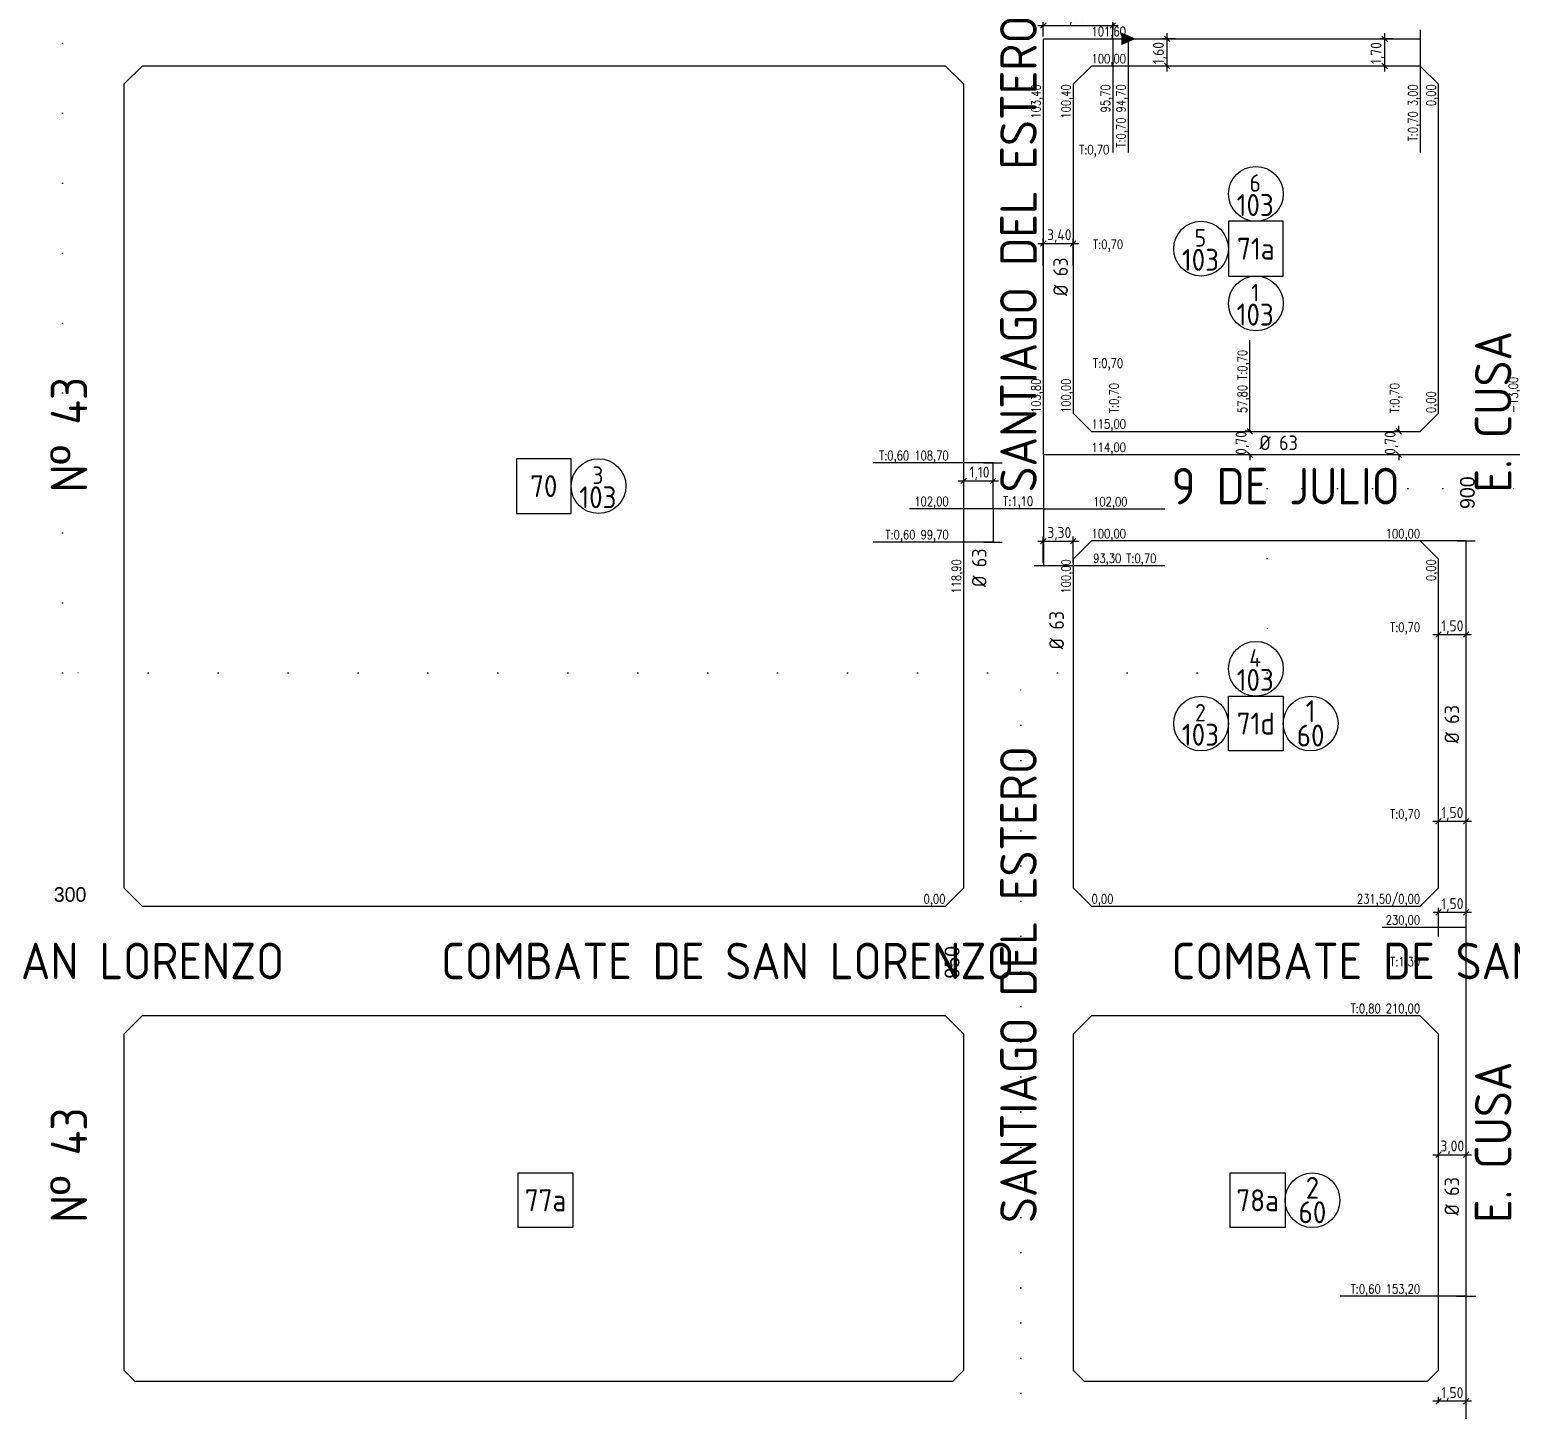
# Model space of a CAD drawing. Extents: x -48 to 13651, y -112 to 3468.
# Drawn here: x 706.5 to 1112.5, y 1620.9 to 1999.1 of the extents above; entities that cross this region are included whole.
import ezdxf
from ezdxf.enums import TextEntityAlignment as Align

# ---------------------------------------------------------------- set-up
doc = ezdxf.new("R2010")
doc.units = 0
doc.header["$LTSCALE"] = 6
doc.header["$MEASUREMENT"] = 0
doc.linetypes.add('DOT2', pattern=[3.175, 0, -3.175])
doc.linetypes.add('HIDDEN', pattern=[0.375, 0.25, -0.125])
doc.layers.get('0').update_dxf_attribs({"linetype": 'CONTINUOUS'})
doc.layers.get('DEFPOINTS').update_dxf_attribs({"linetype": 'CONTINUOUS'})
for name, color, linetype in [('63', 171, 'CONTINUOUS'), ('AMPLIACIONES', 2, 'CONTINUOUS'), ('CAS', 7, 'CONTINUOUS'), ('CAÑERIA SIN CROQUIS', 210, 'HIDDEN'), ('Caño 110mm', 170, 'CONTINUOUS'), ('COTA', 2, 'CONTINUOUS'), ('MANZANAS', 7, 'CONTINUOUS'), ('NUMCASA', 12, 'CONTINUOUS'), ('NUMERO-CROQUIS', 13, 'CONTINUOUS'), ('NUMERO-MANZANA', 4, 'CONTINUOUS'), ('P50', 42, 'CONTINUOUS'), ('P63', 172, 'CONTINUOUS'), ('PROGRESIVA', 60, 'CONTINUOUS'), ('RADIO', 4, 'DOT2'), ('REDUCCIONES', 13, 'CONTINUOUS'), ('TXTDIAMETRO', 7, 'CONTINUOUS')]:
    doc.layers.add(name, color=color, linetype=linetype)
doc.layers.add('ATENCION', color=7, linetype='CONTINUOUS', plot=False)
doc.styles.add('ABADIMTCONDE', font='isocp.shx')
doc.styles.add('GEOSLAB703LTBT', font='isocp.shx', dxfattribs={"width": 0.9, "height": 8})
doc.styles.add('GOTHICE', font='GOTHICE.shx', dxfattribs={"height": 0.6})
doc.styles.add('ROMANS', font='romans.shx', dxfattribs={"width": 0.8, "height": 2.5})
doc.dimstyles.new('COTA02', dxfattribs={"dimtxt": 3, "dimasz": 1.5, "dimexe": 1.25, "dimexo": 0.625, "dimgap": 0.3, "dimtad": 1, "dimtoh": 1, "dimdsep": 46, "dimlunit": 6, "dimtxsty": 'ABADIMTCONDE', "dimblk1": 'OBLIQUE', "dimblk2": 'OBLIQUE', "dimsah": 1, "dimcen": 2.5, "dimdle": 1.5, "dimclrd": 60, "dimclre": 60, "dimclrt": 256, "dimadec": 0, "dimazin": 0, "dimtfac": 1, "dimtix": 1, "dimtofl": 0, "dimtmove": 0, "dimatfit": 0, "dimldrblk": 'OBLIQUE', "dimfxl": 1, "dimtolj": 1, "dimtzin": 0, "dimarcsym": 0})

# ---------------------------------------------------------------- blocks, each defined once
blk = doc.blocks.new('CUADRADO')
at = {"layer": 'NUMERO-MANZANA', "linetype": 'Continuous'}
blk.add_lwpolyline([(-7.5, -7.5), (7.5, -7.5), (7.5, 7.5), (-7.5, 7.5)], close=True, dxfattribs=at)
blk = doc.blocks.new('D63')
at = {"layer": 'TXTDIAMETRO', "color": 7, "ltscale": 0.1, "style": 'ABADIMTCONDE'}
blk.add_text('Ø 63', height=4, dxfattribs=at).set_placement((0, 0), align=Align.MIDDLE)
blk = doc.blocks.new('_OBLIQUE')
at = {"color": 0, "linetype": 'ByBlock'}
blk.add_line((-0.5, -0.5), (0.5, 0.5), dxfattribs=at)
blk = doc.blocks.new('*D1156')
at = {"layer": 'COTA', "color": 60, "lineweight": -2, "transparency": 16777216}
for p, q in [((1092.23, 1623.16), (1092.23, 1624.86)), ((1099.83, 1623.16), (1099.83, 1624.86)), ((1101.33, 1623.61), (1090.73, 1623.61))]:
    blk.add_line(p, q, dxfattribs=at)
at = {"layer": 'DEFPOINTS', "color": 0, "transparency": 16777216}
for p in [(1092.23, 1623.61), (1092.23, 1622.54), (1099.83, 1622.54)]:
    blk.add_point(p, dxfattribs=at)
at = {"layer": 'COTA', "color": 60, "lineweight": -2, "transparency": 16777216, "xscale": 1.5, "yscale": 1.5, "zscale": 1.5, "rotation": 180}
blk.add_blockref('_OBLIQUE', (1092.23, 1623.61), dxfattribs=at)
at = {"layer": 'COTA', "color": 60, "lineweight": -2, "transparency": 16777216, "xscale": 1.5, "yscale": 1.5, "zscale": 1.5}
blk.add_blockref('_OBLIQUE', (1099.83, 1623.61), dxfattribs=at)
at = {"layer": 'COTA', "transparency": 16777216, "insert": (1096.03, 1625.63), "char_height": 3, "attachment_point": 5, "style": 'ABADIMTCONDE'}
blk.add_mtext('\\A1;1,50', dxfattribs=at)
blk = doc.blocks.new('*D1536')
at = {"layer": 'DEFPOINTS', "color": 0, "transparency": 16777216}
for p in [(1092.23, 1689.32), (1099.83, 1691.12), (1099.83, 1689.32)]:
    blk.add_point(p, dxfattribs=at)
at = {"layer": 'PROGRESIVA', "color": 60, "lineweight": -2, "transparency": 16777216}
for p, q in [((1090.73, 1691.12), (1101.33, 1691.12)), ((1092.23, 1689.94), (1092.23, 1692.37)), ((1099.83, 1689.94), (1099.83, 1692.37))]:
    blk.add_line(p, q, dxfattribs=at)
at = {"layer": 'PROGRESIVA', "color": 60, "lineweight": -2, "transparency": 16777216, "xscale": 1.5, "yscale": 1.5, "zscale": 1.5, "rotation": 180}
blk.add_blockref('_OBLIQUE', (1092.23, 1691.12), dxfattribs=at)
at = {"layer": 'PROGRESIVA', "color": 60, "lineweight": -2, "transparency": 16777216, "xscale": 1.5, "yscale": 1.5, "zscale": 1.5}
blk.add_blockref('_OBLIQUE', (1099.83, 1691.12), dxfattribs=at)
at = {"layer": 'PROGRESIVA', "transparency": 16777216, "insert": (1096.03, 1693.15), "char_height": 3, "attachment_point": 5, "style": 'ABADIMTCONDE'}
blk.add_mtext('\\A1;3,00', dxfattribs=at)
blk = doc.blocks.new('*D1537')
at = {"layer": 'DEFPOINTS', "color": 0, "transparency": 16777216}
for p in [(1099.83, 1757.47), (1092.27, 1753.35), (1099.83, 1753.35)]:
    blk.add_point(p, dxfattribs=at)
at = {"layer": 'PROGRESIVA', "color": 60, "lineweight": -2, "transparency": 16777216}
for p, q in [((1092.27, 1753.98), (1092.27, 1758.72)), ((1099.83, 1753.98), (1099.83, 1758.72)), ((1090.77, 1757.47), (1101.33, 1757.47))]:
    blk.add_line(p, q, dxfattribs=at)
at = {"layer": 'PROGRESIVA', "color": 60, "lineweight": -2, "transparency": 16777216, "xscale": 1.5, "yscale": 1.5, "zscale": 1.5, "rotation": 180}
blk.add_blockref('_OBLIQUE', (1092.27, 1757.47), dxfattribs=at)
at = {"layer": 'PROGRESIVA', "color": 60, "lineweight": -2, "transparency": 16777216, "xscale": 1.5, "yscale": 1.5, "zscale": 1.5}
blk.add_blockref('_OBLIQUE', (1099.83, 1757.47), dxfattribs=at)
at = {"layer": 'PROGRESIVA', "transparency": 16777216, "insert": (1096.05, 1759.5), "char_height": 3, "attachment_point": 5, "style": 'ABADIMTCONDE'}
blk.add_mtext('\\A1;1,50', dxfattribs=at)
blk = doc.blocks.new('*D1538')
at = {"layer": 'DEFPOINTS', "color": 0, "transparency": 16777216}
for p in [(1092.23, 1779.99), (1099.83, 1782.4), (1099.83, 1779.99)]:
    blk.add_point(p, dxfattribs=at)
at = {"layer": 'PROGRESIVA', "color": 60, "lineweight": -2, "transparency": 16777216}
for p, q in [((1092.23, 1780.61), (1092.23, 1783.65)), ((1099.83, 1780.61), (1099.83, 1783.65)), ((1090.73, 1782.4), (1101.33, 1782.4))]:
    blk.add_line(p, q, dxfattribs=at)
at = {"layer": 'PROGRESIVA', "color": 60, "lineweight": -2, "transparency": 16777216, "xscale": 1.5, "yscale": 1.5, "zscale": 1.5, "rotation": 180}
blk.add_blockref('_OBLIQUE', (1092.23, 1782.4), dxfattribs=at)
at = {"layer": 'PROGRESIVA', "color": 60, "lineweight": -2, "transparency": 16777216, "xscale": 1.5, "yscale": 1.5, "zscale": 1.5}
blk.add_blockref('_OBLIQUE', (1099.83, 1782.4), dxfattribs=at)
at = {"layer": 'PROGRESIVA', "transparency": 16777216, "insert": (1096.03, 1784.42), "char_height": 3, "attachment_point": 5, "style": 'ABADIMTCONDE'}
blk.add_mtext('\\A1;1,50', dxfattribs=at)
blk = doc.blocks.new('*D1539')
at = {"layer": 'DEFPOINTS', "color": 0, "transparency": 16777216}
for p in [(1099.83, 1833.52), (1092.23, 1831.11), (1099.83, 1831.11)]:
    blk.add_point(p, dxfattribs=at)
at = {"layer": 'PROGRESIVA', "color": 60, "lineweight": -2, "transparency": 16777216}
for p, q in [((1090.73, 1833.52), (1101.33, 1833.52)), ((1092.23, 1831.74), (1092.23, 1834.77)), ((1099.83, 1831.74), (1099.83, 1834.77))]:
    blk.add_line(p, q, dxfattribs=at)
at = {"layer": 'PROGRESIVA', "color": 60, "lineweight": -2, "transparency": 16777216, "xscale": 1.5, "yscale": 1.5, "zscale": 1.5, "rotation": 180}
blk.add_blockref('_OBLIQUE', (1092.23, 1833.52), dxfattribs=at)
at = {"layer": 'PROGRESIVA', "color": 60, "lineweight": -2, "transparency": 16777216, "xscale": 1.5, "yscale": 1.5, "zscale": 1.5}
blk.add_blockref('_OBLIQUE', (1099.83, 1833.52), dxfattribs=at)
at = {"layer": 'PROGRESIVA', "transparency": 16777216, "insert": (1096.03, 1835.55), "char_height": 3, "attachment_point": 5, "style": 'ABADIMTCONDE'}
blk.add_mtext('\\A1;1,50', dxfattribs=at)
blk = doc.blocks.new('*D1643')
at = {"layer": 'DEFPOINTS', "color": 0, "transparency": 16777216}
for p in [(1081.39, 1889.15), (1082.31, 1889.15), (1082.31, 1882.75)]:
    blk.add_point(p, dxfattribs=at)
at = {"layer": 'PROGRESIVA', "color": 60, "lineweight": -2, "transparency": 16777216}
for p, q in [((1081.69, 1889.15), (1080.14, 1889.15)), ((1081.39, 1889.15), (1081.39, 1890.65)), ((1081.69, 1882.75), (1080.14, 1882.75)), ((1081.39, 1882.75), (1081.39, 1881.25))]:
    blk.add_line(p, q, dxfattribs=at)
at = {"layer": 'PROGRESIVA', "color": 60, "lineweight": -2, "transparency": 16777216, "xscale": 1.5, "yscale": 1.5, "zscale": 1.5}
for p, rotation in [((1081.39, 1889.15), 270), ((1081.39, 1882.75), 90)]:
    blk.add_blockref('_OBLIQUE', p, dxfattribs=dict(at, rotation=rotation))
at = {"layer": 'PROGRESIVA', "transparency": 16777216, "insert": (1079.36, 1885.95), "char_height": 3, "attachment_point": 5, "rotation": 90, "style": 'ABADIMTCONDE'}
blk.add_mtext('\\A1;0,70', dxfattribs=at)
blk = doc.blocks.new('*D1644')
at = {"layer": 'COTA', "color": 60, "lineweight": -2, "transparency": 16777216}
for p, q in [((1040.88, 1889.15), (1039.33, 1889.15)), ((1040.58, 1889.15), (1040.58, 1890.65)), ((1040.88, 1882.75), (1039.33, 1882.75)), ((1040.58, 1882.75), (1040.58, 1881.25))]:
    blk.add_line(p, q, dxfattribs=at)
at = {"layer": 'DEFPOINTS', "color": 0, "transparency": 16777216}
for p in [(1040.58, 1889.15), (1041.51, 1889.15), (1041.51, 1882.75)]:
    blk.add_point(p, dxfattribs=at)
at = {"layer": 'COTA', "color": 60, "lineweight": -2, "transparency": 16777216, "xscale": 1.5, "yscale": 1.5, "zscale": 1.5}
for p, rotation in [((1040.58, 1889.15), 270), ((1040.58, 1882.75), 90)]:
    blk.add_blockref('_OBLIQUE', p, dxfattribs=dict(at, rotation=rotation))
at = {"layer": 'COTA', "transparency": 16777216, "insert": (1038.55, 1885.95), "char_height": 3, "attachment_point": 5, "rotation": 90, "style": 'ABADIMTCONDE'}
blk.add_mtext('\\A1;0,70', dxfattribs=at)
blk = doc.blocks.new('*D1645')
at = {"layer": 'COTA', "color": 60, "lineweight": -2, "transparency": 16777216}
for p, q in [((984.04, 1853.07), (984.04, 1860.33)), ((992.23, 1853.07), (992.23, 1860.33)), ((982.54, 1859.08), (993.73, 1859.08))]:
    blk.add_line(p, q, dxfattribs=at)
at = {"layer": 'DEFPOINTS', "color": 0, "transparency": 16777216}
for p in [(992.23, 1859.08), (984.04, 1852.45), (992.23, 1852.45)]:
    blk.add_point(p, dxfattribs=at)
at = {"layer": 'COTA', "color": 60, "lineweight": -2, "transparency": 16777216, "xscale": 1.5, "yscale": 1.5, "zscale": 1.5, "rotation": 180}
blk.add_blockref('_OBLIQUE', (984.04, 1859.08), dxfattribs=at)
at = {"layer": 'COTA', "color": 60, "lineweight": -2, "transparency": 16777216, "xscale": 1.5, "yscale": 1.5, "zscale": 1.5}
blk.add_blockref('_OBLIQUE', (992.23, 1859.08), dxfattribs=at)
at = {"layer": 'COTA', "transparency": 16777216, "insert": (988.41, 1861.1), "char_height": 3, "attachment_point": 5, "style": 'ABADIMTCONDE'}
blk.add_mtext('\\A1;3,30', dxfattribs=at)
blk = doc.blocks.new('*D1646')
at = {"layer": 'COTA', "color": 60, "lineweight": -2, "transparency": 16777216}
for p, q in [((962.23, 1873.09), (962.23, 1876.85)), ((970.29, 1873.09), (970.29, 1876.85)), ((960.73, 1875.6), (971.79, 1875.6))]:
    blk.add_line(p, q, dxfattribs=at)
at = {"layer": 'DEFPOINTS', "color": 0, "transparency": 16777216}
for p in [(962.23, 1872.46), (970.29, 1875.6), (970.29, 1872.46)]:
    blk.add_point(p, dxfattribs=at)
at = {"layer": 'COTA', "color": 60, "lineweight": -2, "transparency": 16777216, "xscale": 1.5, "yscale": 1.5, "zscale": 1.5, "rotation": 180}
blk.add_blockref('_OBLIQUE', (962.23, 1875.6), dxfattribs=at)
at = {"layer": 'COTA', "color": 60, "lineweight": -2, "transparency": 16777216, "xscale": 1.5, "yscale": 1.5, "zscale": 1.5}
blk.add_blockref('_OBLIQUE', (970.29, 1875.6), dxfattribs=at)
at = {"layer": 'COTA', "transparency": 16777216, "insert": (966.57, 1877.63), "char_height": 3, "attachment_point": 5, "style": 'ABADIMTCONDE'}
blk.add_mtext('\\A1;1,10', dxfattribs=at)
blk = doc.blocks.new('*D1647')
at = {"layer": 'COTA', "color": 60, "lineweight": -2, "transparency": 16777216}
for p, q in [((984.04, 1934.59), (984.04, 1941.84)), ((992.23, 1934.59), (992.23, 1941.84)), ((982.54, 1940.59), (993.73, 1940.59))]:
    blk.add_line(p, q, dxfattribs=at)
at = {"layer": 'DEFPOINTS', "color": 0, "transparency": 16777216}
for p in [(992.23, 1940.59), (984.04, 1933.96), (992.23, 1933.96)]:
    blk.add_point(p, dxfattribs=at)
at = {"layer": 'COTA', "color": 60, "lineweight": -2, "transparency": 16777216, "xscale": 1.5, "yscale": 1.5, "zscale": 1.5, "rotation": 180}
blk.add_blockref('_OBLIQUE', (984.04, 1940.59), dxfattribs=at)
at = {"layer": 'COTA', "color": 60, "lineweight": -2, "transparency": 16777216, "xscale": 1.5, "yscale": 1.5, "zscale": 1.5}
blk.add_blockref('_OBLIQUE', (992.23, 1940.59), dxfattribs=at)
at = {"layer": 'COTA', "transparency": 16777216, "insert": (988.41, 1942.62), "char_height": 3, "attachment_point": 5, "style": 'ABADIMTCONDE'}
blk.add_mtext('\\A1;3,40', dxfattribs=at)
blk = doc.blocks.new('CUPLARED')
at = {"layer": 'REDUCCIONES'}
blk.add_lwpolyline([(4, 0, 0, 3.5, 0), (0, 0, 3.5, 3.5, 0)], format="xyseb", dxfattribs=at)
blk = doc.blocks.new('*D1648')
at = {"layer": 'COTA', "color": 60, "lineweight": -2, "transparency": 16777216}
for p, q in [((982.54, 2000.26), (1004.56, 2000.26)), ((984.04, 1997.23), (984.04, 2001.51)), ((1003.06, 2001.08), (1003.06, 1999.01))]:
    blk.add_line(p, q, dxfattribs=at)
at = {"layer": 'DEFPOINTS', "color": 0, "transparency": 16777216}
for p in [(1003.06, 2001.7), (1003.06, 2000.26), (984.04, 1996.61)]:
    blk.add_point(p, dxfattribs=at)
at = {"layer": 'COTA', "color": 60, "lineweight": -2, "transparency": 16777216, "xscale": 1.5, "yscale": 1.5, "zscale": 1.5, "rotation": 180}
blk.add_blockref('_OBLIQUE', (984.04, 2000.26), dxfattribs=at)
at = {"layer": 'COTA', "color": 60, "lineweight": -2, "transparency": 16777216, "xscale": 1.5, "yscale": 1.5, "zscale": 1.5}
blk.add_blockref('_OBLIQUE', (1003.06, 2000.26), dxfattribs=at)
at = {"layer": 'COTA', "transparency": 16777216, "insert": (992.5, 2002.29), "char_height": 3, "attachment_point": 5, "style": 'ABADIMTCONDE'}
blk.add_mtext('\\A1;7,70', dxfattribs=at)
blk = doc.blocks.new('*D1649')
at = {"layer": 'COTA', "color": 60, "lineweight": -2, "transparency": 16777216}
for p, q in [((1077.53, 1987.65), (1077.53, 1998.11)), ((1079.82, 1996.61), (1076.28, 1996.61)), ((1079.82, 1989.15), (1076.28, 1989.15))]:
    blk.add_line(p, q, dxfattribs=at)
at = {"layer": 'DEFPOINTS', "color": 0, "transparency": 16777216}
for p in [(1077.53, 1996.61), (1080.45, 1996.61), (1080.45, 1989.15)]:
    blk.add_point(p, dxfattribs=at)
at = {"layer": 'COTA', "color": 60, "lineweight": -2, "transparency": 16777216, "xscale": 1.5, "yscale": 1.5, "zscale": 1.5}
for p, rotation in [((1077.53, 1996.61), 90), ((1077.53, 1989.15), 270)]:
    blk.add_blockref('_OBLIQUE', p, dxfattribs=dict(at, rotation=rotation))
at = {"layer": 'COTA', "transparency": 16777216, "insert": (1075.51, 1992.69), "char_height": 3, "attachment_point": 5, "rotation": 90, "style": 'ABADIMTCONDE'}
blk.add_mtext('\\A1;1,70', dxfattribs=at)
blk = doc.blocks.new('*D1650')
at = {"layer": 'COTA', "color": 60, "lineweight": -2, "transparency": 16777216}
for p, q in [((1017.93, 1987.65), (1017.93, 1998.11)), ((1020.22, 1996.61), (1016.68, 1996.61)), ((1020.22, 1989.15), (1016.68, 1989.15))]:
    blk.add_line(p, q, dxfattribs=at)
at = {"layer": 'DEFPOINTS', "color": 0, "transparency": 16777216}
for p in [(1017.93, 1996.61), (1020.85, 1996.61), (1020.85, 1989.15)]:
    blk.add_point(p, dxfattribs=at)
at = {"layer": 'COTA', "color": 60, "lineweight": -2, "transparency": 16777216, "xscale": 1.5, "yscale": 1.5, "zscale": 1.5}
for p, rotation in [((1017.93, 1996.61), 90), ((1017.93, 1989.15), 270)]:
    blk.add_blockref('_OBLIQUE', p, dxfattribs=dict(at, rotation=rotation))
at = {"layer": 'COTA', "transparency": 16777216, "insert": (1015.9, 1992.69), "char_height": 3, "attachment_point": 5, "rotation": 90, "style": 'ABADIMTCONDE'}
blk.add_mtext('\\A1;1,60', dxfattribs=at)

msp = doc.modelspace()

# ---------------------------------------------------------------- linework, layer by layer
at = {"layer": '63', "ltscale": 0.1}
msp.add_line((1099.834, 1494.931), (1099.834, 1652.345), dxfattribs=at)
at = {"layer": 'CAS', "ltscale": 0.1}
for p, q in [((1087.24, 1999.088), (1087.24, 1994.131)), ((967.787, 1880.513), (972.787, 1880.513)), ((967.787, 1858.845), (972.787, 1858.845)), ((1097.334, 1859.145), (1102.334, 1859.145)), ((981.541, 1852.445), (986.541, 1852.445)), ((1097.203, 1652.345), (1102.466, 1652.345))]:
    msp.add_line(p, q, dxfattribs=at)
at = {"layer": 'CAS'}
msp.add_line((1092.269, 1750.851), (1092.269, 1755.851), dxfattribs=at)
at = {"layer": 'Caño 110mm'}
for p, q in [((1099.834, 1652.345), (1099.834, 1859.145)), ((1099.834, 1753.351), (1092.269, 1753.351))]:
    msp.add_line(p, q, dxfattribs=at)
at = {"layer": 'MANZANAS'}
for p, q in [((732.234, 1984.145), (737.234, 1989.145)), ((957.234, 1989.145), (737.234, 1989.145)), ((957.234, 1989.145), (962.234, 1984.145)), ((992.234, 1984.145), (997.234, 1989.145)), ((1087.234, 1989.145), (997.234, 1989.145)), ((1087.234, 1989.145), (1092.234, 1984.145)), ((732.234, 1984.145), (732.234, 1764.145)), ((962.234, 1764.145), (962.234, 1984.145)), ((992.234, 1984.145), (992.234, 1894.145)), ((1092.234, 1894.145), (1092.234, 1984.145)), ((997.234, 1889.145), (992.234, 1894.145)), ((1092.234, 1894.145), (1087.234, 1889.145)), ((997.234, 1889.145), (1087.234, 1889.145)), ((992.234, 1854.145), (997.234, 1859.145)), ((1087.234, 1859.145), (997.234, 1859.145)), ((1087.234, 1859.145), (1092.234, 1854.145)), ((992.234, 1854.145), (992.234, 1764.145)), ((1092.234, 1764.145), (1092.234, 1854.145)), ((737.234, 1759.145), (732.234, 1764.145)), ((962.234, 1764.145), (957.234, 1759.145)), ((997.234, 1759.145), (992.234, 1764.145)), ((1087.234, 1759.145), (1092.234, 1764.145)), ((737.234, 1759.145), (957.234, 1759.145)), ((997.234, 1759.145), (1087.234, 1759.145)), ((732.234, 1724.145), (737.234, 1729.145)), ((957.234, 1729.145), (737.234, 1729.145)), ((957.234, 1729.145), (962.234, 1724.145)), ((997.234, 1729.145), (992.234, 1724.145)), ((1087.234, 1729.145), (997.234, 1729.145)), ((1092.234, 1724.145), (1087.234, 1729.145)), ((732.234, 1724.145), (732.234, 1632.145)), ((962.234, 1632.145), (962.234, 1724.145)), ((992.234, 1724.145), (992.234, 1632.145)), ((1092.234, 1632.145), (1092.234, 1724.145)), ((732.234, 1632.145), (735.234, 1629.145)), ((735.234, 1629.145), (959.234, 1629.145)), ((959.234, 1629.145), (962.234, 1632.145)), ((995.234, 1629.145), (992.234, 1632.145)), ((995.234, 1629.145), (1089.234, 1629.145)), ((1089.234, 1629.145), (1092.234, 1632.145))]:
    msp.add_line(p, q, dxfattribs=at)
at = {"layer": 'NUMERO-CROQUIS'}
for centre in [(1042.234, 1954.145), (1027.234, 1939.145), (1042.234, 1924.145), (862.234, 1874.145), (1042.234, 1824.145), (1027.234, 1809.145), (1057.234, 1809.145), (1057.734, 1678.645)]:
    msp.add_circle(centre, 7.5, dxfattribs=at)
at = {"layer": 'NUMERO-MANZANA'}
for points in [[(1034.734, 1816.645), (1049.734, 1816.645), (1049.734, 1801.645), (1034.734, 1801.645)], [(840.234, 1686.145), (855.234, 1686.145), (855.234, 1671.145), (840.234, 1671.145)], [(1035.234, 1686.145), (1050.234, 1686.145), (1050.234, 1671.145), (1035.234, 1671.145)]]:
    msp.add_lwpolyline(points, close=True, dxfattribs=at)
at = {"layer": 'P50'}
msp.add_line((1007.312, 1996.609), (1087.24, 1996.609), dxfattribs=at)
at = {"layer": 'P63'}
for p, q in [((1003.061, 1996.609), (1003.061, 2012.253)), ((984.041, 1882.746), (984.041, 1996.609)), ((984.041, 1996.609), (1003.061, 1996.609)), ((1003.061, 1996.609), (1007.312, 1996.609)), ((970.287, 1867.948), (970.287, 1880.513)), ((1114.704, 1882.746), (984.041, 1882.746)), ((984.041, 1882.746), (984.041, 1867.948)), ((984.041, 1867.948), (970.287, 1867.948)), ((970.287, 1867.948), (970.287, 1858.845)), ((984.041, 1867.948), (984.041, 1852.445))]:
    msp.add_line(p, q, dxfattribs=at)
at = {"layer": 'PROGRESIVA'}
for p, q in [((1003.061, 1996.609), (1003.061, 1965.51)), ((1007.312, 1996.609), (1007.312, 1965.51)), ((1087.24, 1996.609), (1087.24, 1965.51)), ((1040.579, 1890.645), (1040.579, 1914.143)), ((970.287, 1880.513), (937.48, 1880.513)), ((970.287, 1867.948), (947.406, 1867.948)), ((984.041, 1867.948), (1017.29, 1867.948)), ((970.287, 1858.845), (937.48, 1858.845)), ((1099.834, 1859.145), (1087.234, 1859.145)), ((984.041, 1852.445), (1017.29, 1852.445)), ((1092.269, 1753.351), (1076.835, 1753.351)), ((1099.834, 1652.345), (1065.349, 1652.345))]:
    msp.add_line(p, q, dxfattribs=at)
at = {"layer": 'RADIO'}
for p, q in [((715.488, 1823.048), (715.488, 2078.374)), ((1045.324, 1873.474), (1045.324, 1823.048)), ((1045.324, 1823.048), (715.488, 1823.048))]:
    msp.add_line(p, q, dxfattribs=at)
at = {"layer": 'RADIO', "color": 4, "ltscale": 0.5}
for p, q in [((1045.324, 1873.474), (1112.771, 1873.474)), ((977.877, 1616.185), (977.877, 1823.048))]:
    msp.add_line(p, q, dxfattribs=at)

# ---------------------------------------------------------------- block references
at = {"layer": 'AMPLIACIONES', "ltscale": 0.1}
for p in [(1042.234, 1939.145), (847.234, 1874.145)]:
    msp.add_blockref('CUADRADO', p, dxfattribs=at)
at = {"layer": 'CAÑERIA SIN CROQUIS', "color": 13, "ltscale": 0.1, "rotation": 90}
for p in [(1095.907, 1808.954), (1095.907, 1679.722)]:
    msp.add_blockref('D63', p, dxfattribs=at)
at = {"layer": 'PROGRESIVA'}
msp.add_blockref('D63', (1048.464, 1886.012), dxfattribs=at)
at = {"layer": 'REDUCCIONES'}
msp.add_blockref('CUPLARED', (1005.391, 1996.609), dxfattribs=at)
at = {"layer": 'TXTDIAMETRO', "rotation": 90}
for p in [(988.765, 1931.466), (966.474, 1851.797), (987.666, 1834.707)]:
    msp.add_blockref('D63', p, dxfattribs=at)

# ---------------------------------------------------------------- texts
at = {"layer": 'ATENCION', "style": 'GEOSLAB703LTBT'}
for s, p in [('SANTIAGO DEL ESTERO', (977.234, 1872.415)), ('E. CUSA', (1107.234, 1872.415)), ('Nº 43', (717.234, 1872.415)), ('SANTIAGO DEL ESTERO', (977.234, 1672.415)), ('E. CUSA', (1107.234, 1672.415)), ('Nº 43', (717.234, 1672.415))]:
    msp.add_text(s, height=10, rotation=90, dxfattribs=at).set_placement(p, align=Align.MIDDLE_LEFT)
for s, p in [('9 DE JULIO', (1019.141, 1874.145)), ('COMBATE DE SAN LORENZO', (619.141, 1744.145)), ('COMBATE DE SAN LORENZO', (819.141, 1744.145)), ('COMBATE DE SAN LORENZO', (1019.141, 1744.145))]:
    msp.add_text(s, height=10, dxfattribs=at).set_placement(p, align=Align.MIDDLE_LEFT)
at = {"layer": 'NUMCASA', "color": 12, "linetype": 'Continuous', "style": 'GOTHICE'}
for s, p in [('900', (1103.359, 1872.348)), ('950', (962.234, 1743.791))]:
    msp.add_text(s, height=4, rotation=90, dxfattribs=at).set_placement(p, align=Align.BOTTOM_CENTER)
msp.add_text('300', height=4, dxfattribs=at).set_placement((717.518, 1759.151), align=Align.BOTTOM_CENTER)
at = {"layer": 'NUMERO-CROQUIS', "style": 'GEOSLAB703LTBT'}
for s, height, p in [('6', 4.8, (1042.055, 1957.119)), ('103', 6, (1042.055, 1951.104)), ('5', 4.8, (1027.055, 1942.119)), ('103', 6, (1027.055, 1936.104)), ('1', 4.8, (1042.055, 1927.119)), ('103', 6, (1042.055, 1921.104)), ('3', 4.8, (862.055, 1877.119)), ('103', 6, (862.055, 1871.104)), ('4', 4.8, (1042.055, 1827.119)), ('103', 6, (1042.055, 1821.104)), ('1', 6, (1057.234, 1812.536)), ('2', 4.8, (1027.055, 1812.119)), ('103', 6, (1027.055, 1806.104)), ('60', 6, (1057.234, 1805.861)), ('2', 6, (1057.734, 1682.036)), ('60', 6, (1057.734, 1675.361))]:
    msp.add_text(s, height=height, dxfattribs=at).set_placement(p, align=Align.MIDDLE)
at = {"layer": 'NUMERO-MANZANA', "style": 'GEOSLAB703LTBT'}
for s, p in [('71a', (1042.234, 1939.145)), ('70', (847.234, 1874.145)), ('71d', (1042.234, 1809.145)), ('77a', (847.734, 1678.645)), ('78a', (1042.734, 1678.645))]:
    msp.add_text(s, height=6, dxfattribs=at).set_placement(p, align=Align.MIDDLE)
at = {"layer": 'PROGRESIVA', "style": 'ROMANS', "width": 0.8}
for s, p in [('101,60', (997.234, 1996.609)), ('100,00', (997.234, 1989.145)), ('T:0,70', (993.872, 1964.229)), ('T:0,70', (997.671, 1938.315)), ('T:0,70', (997.671, 1905.811)), ('115,00', (997.234, 1889.145)), ('114,00', (997.234, 1882.746)), ('T:1,10', (973.031, 1868.024)), ('102,00', (997.671, 1867.89)), ('100,00', (997.234, 1859.145)), ('93,30 T:0,70', (997.671, 1852.387)), ('0,00', (997.234, 1759.145))]:
    msp.add_text(s, height=2.5, dxfattribs=at).set_placement(p, align=Align.BOTTOM_LEFT)
for s, p in [('103,40', (984.041, 1984.145)), ('100,40', (992.234, 1984.145)), ('95,70', (1003.061, 1984.145)), ('T:0,70 94,70', (1007.312, 1984.145)), ('T:0,70 3,00', (1087.24, 1984.145)), ('0,00', (1092.234, 1984.145)), ('118,90', (962.234, 1854.145)), ('100,00', (992.234, 1854.145)), ('0,00', (1092.234, 1854.145))]:
    msp.add_text(s, height=2.5, rotation=90, dxfattribs=at).set_placement(p, align=Align.BOTTOM_RIGHT)
for s, p in [('57,80 T:0,70', (1040.566, 1894.145)), ('103,80', (984.041, 1894.145)), ('100,00', (992.234, 1894.145)), ('T:0,70', (1005.371, 1894.145)), ('T:0,70', (1082.264, 1894.145)), ('-13,00', (1114.726, 1894.145)), ('0,00', (1092.234, 1894.145))]:
    msp.add_text(s, height=2.5, rotation=90, dxfattribs=at).set_placement(p, align=Align.BOTTOM_LEFT)
for s, p in [('T:0,60 108,70', (958.117, 1880.513)), ('102,00', (958.117, 1867.948)), ('T:0,60 99,70', (958.117, 1858.845)), ('100,00', (1087.234, 1859.145)), ('T:0,70', (1087.234, 1833.521)), ('T:0,70', (1087.234, 1782.396)), ('0,00', (957.234, 1759.145)), ('231,50/0,00', (1087.234, 1759.145)), ('230,00', (1087.234, 1753.351)), ('T:1,30', (1087.234, 1741.963)), ('T:0,80 210,00', (1087.234, 1729.145)), ('T:0,60 153,20', (1087.234, 1652.345))]:
    msp.add_text(s, height=2.5, dxfattribs=at).set_placement(p, align=Align.BOTTOM_RIGHT)

# ---------------------------------------------------------------- dimensions: what is measured, and where the dimension line sits
at = {"layer": 'COTA'}
for base, p1, p2, text, picture, middle in [((1003.061, 2000.263), (984.041, 1996.609), (1003.061, 2001.704), '7,70', '*D1648', (992.502, 2000.263)), ((992.234, 1940.592), (984.041, 1933.96), (992.234, 1933.96), '3,40', '*D1647', (988.411, 1940.592)), ((970.287, 1875.604), (962.234, 1872.462), (970.287, 1872.462), '1,10', '*D1646', (966.572, 1875.604)), ((992.234, 1859.077), (984.041, 1852.445), (992.234, 1852.445), '3,30', '*D1645', (988.411, 1859.077))]:
    dim = msp.add_linear_dim(base=base, p1=p1, p2=p2, text=text, dimstyle='COTA02', dxfattribs=at)
    dim.commit()
    dim.dimension.update_dxf_attribs({"geometry": picture, "text_midpoint": middle, "dimtype": 160})
for base, p1, p2, text, picture, middle in [((1017.93, 1996.609), (1020.846, 1989.145), (1020.846, 1996.609), '1,60', '*D1650', (1017.93, 1992.685)), ((1077.531, 1996.609), (1080.447, 1989.145), (1080.447, 1996.609), '1,70', '*D1649', (1077.531, 1992.685))]:
    dim = msp.add_linear_dim(base=base, p1=p1, p2=p2, angle=90, text=text, dimstyle='COTA02', dxfattribs=at)
    dim.commit()
    dim.dimension.update_dxf_attribs({"geometry": picture, "text_midpoint": middle, "dimtype": 160})
dim = msp.add_linear_dim(base=(1040.579, 1889.145), p1=(1041.507, 1882.746), p2=(1041.507, 1889.145), angle=90, text='0,70', dimstyle='COTA02', dxfattribs=at)
dim.commit()
dim.dimension.update_dxf_attribs({"geometry": '*D1644', "text_midpoint": (1038.554, 1885.945)})
dim = msp.add_linear_dim(base=(1092.234, 1623.605), p1=(1099.834, 1622.54), p2=(1092.234, 1622.54), text='1,50', dimstyle='COTA02', dxfattribs=at)
dim.commit()
dim.dimension.update_dxf_attribs({"geometry": '*D1156', "text_midpoint": (1096.034, 1625.63)})
at = {"layer": 'PROGRESIVA'}
dim = msp.add_linear_dim(base=(1081.387, 1889.145), p1=(1082.315, 1882.746), p2=(1082.315, 1889.145), angle=90, text='0,70', dimstyle='COTA02', dxfattribs=at)
dim.commit()
dim.dimension.update_dxf_attribs({"geometry": '*D1643', "text_midpoint": (1079.362, 1885.945)})
for base, p1, p2, text, picture, middle in [((1099.834, 1833.521), (1092.234, 1831.112), (1099.834, 1831.112), '1,50', '*D1539', (1096.034, 1835.546)), ((1099.834, 1782.396), (1092.234, 1779.987), (1099.834, 1779.987), '1,50', '*D1538', (1096.034, 1784.421)), ((1099.834, 1757.473), (1092.269, 1753.351), (1099.834, 1753.351), '1,50', '*D1537', (1096.052, 1759.498)), ((1099.834, 1691.123), (1092.234, 1689.316), (1099.834, 1689.316), '3,00', '*D1536', (1096.034, 1693.148))]:
    dim = msp.add_linear_dim(base=base, p1=p1, p2=p2, text=text, dimstyle='COTA02', dxfattribs=at)
    dim.commit()
    dim.dimension.update_dxf_attribs({"geometry": picture, "text_midpoint": middle})

doc.saveas('drawing.dxf')
